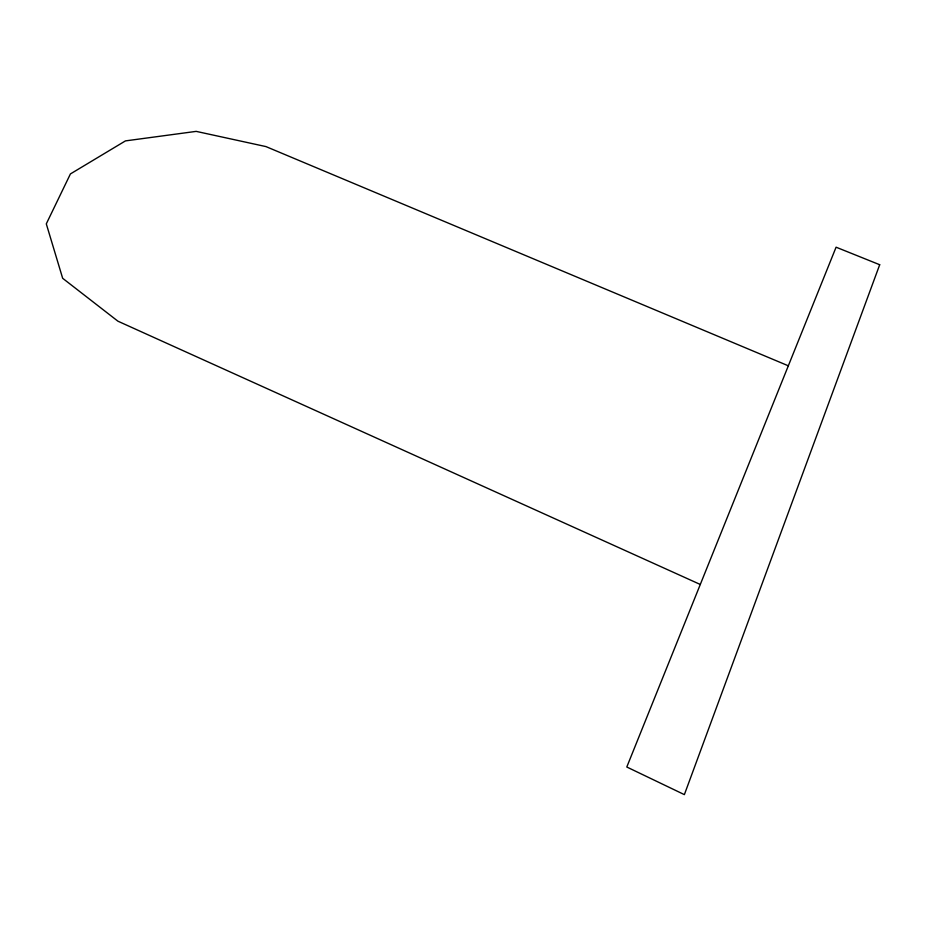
<?xml version="1.0" encoding="UTF-8"?>
<svg xmlns="http://www.w3.org/2000/svg" width="926" height="926" viewBox="0 0 926 926"><rect width="100%" height="100%" fill="white"/><g stroke="black" fill="none" stroke-linecap="round" stroke-linejoin="round"><path stroke-width="1.39" d="M788.339 365.805L265.936 146.586L196.173 131.376L125.461 140.891L70.422 173.926L46.3 223.861L62.667 278.298L117.926 321.195L700.288 584.468M879.7 264.732L684.372 794.624L626.798 767.006L836.085 247.196L879.7 264.732"/></g></svg>
